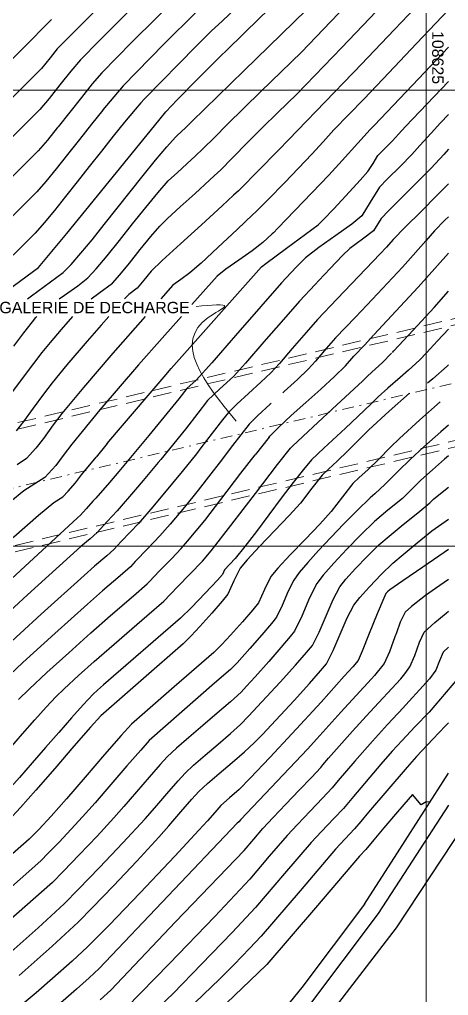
# Model space of a CAD drawing. Extents: x -427 to 62994, y 410 to 109394.
# Drawn here: x -127.1 to -103.6, y 491.2 to 544.7 of the extents above; entities that cross this region are included whole.
import ezdxf
from ezdxf.enums import TextEntityAlignment as Align

# ---------------------------------------------------------------- set-up
doc = ezdxf.new("R2010")
doc.units = 0
doc.header["$MEASUREMENT"] = 0
doc.linetypes.add('TRATTEGGIATA', pattern=[19.05, 12.7, -6.35])
doc.linetypes.add('TRATTOPUNTO2', pattern=[12.7, 6.35, -3.175, 0, -3.175])
for name, color, linetype in [('Bâti', 7, 'Continuous'), ('coordinate', 2, 'Continuous'), ('curve livello 1 m', 2, 'Continuous'), ('curve livello 1m', 2, 'Continuous'), ('curve livello 5 m', 7, 'Continuous'), ('curve livello 5m', 7, 'Continuous'), ('LIN010CO', 2, 'Continuous'), ('LIN018CO', 6, 'Continuous'), ('LIN025CO', 7, 'Continuous'), ('Per+Mod Surf', 7, 'Continuous'), ('Strade', 7, 'Continuous')]:
    doc.layers.add(name, color=color, linetype=linetype)
doc.styles.add('ARIAL', font='arial.ttf')

msp = doc.modelspace()

# ---------------------------------------------------------------- linework, layer by layer
at = {"layer": 'Bâti', "linetype": 'Continuous'}
for p, q in [((-106.312, 499.217), (-103.642, 503.395)), ((-103.642, 501.637), (-105.63, 498.568)), ((-108.234, 496.214), (-106.312, 499.217)), ((-105.63, 498.568), (-107.49, 495.696)), ((-108.234, 496.214), (-111.672, 491.635)), ((-107.49, 495.696), (-111.367, 490.549)), ((-111.672, 491.635), (-115.406, 487.092))]:
    msp.add_line(p, q, dxfattribs=at)
at = {"layer": 'coordinate', "linetype": 'Continuous', "lineweight": 0}
for p, q in [((-104.86, 572.436), (-104.86, 428.936)), ((-44.86, 540.823), (-242.36, 540.823)), ((-44.86, 515.823), (-242.36, 515.823))]:
    msp.add_line(p, q, dxfattribs=at)
at = {"layer": 'curve livello 1 m'}
for p, q in [((-112.183, 521.308), (-111.062, 522.362)), ((-113.466, 521.809), (-114.232, 520.836)), ((-122.329, 521.451), (-122.939, 520.714)), ((-115.47, 521.347), (-116.207, 520.381)), ((-119.548, 520.407), (-120.372, 519.422)), ((-121.7, 519.912), (-122.212, 519.317))]:
    msp.add_line(p, q, dxfattribs=at)
at = {"layer": 'curve livello 1 m', "flags": 128}
for points in [[(-122.583, 539.725), (-123.197, 538.953), (-123.851, 538.123), (-124.502, 537.297), (-125.126, 536.514), (-125.698, 535.817), (-126.194, 535.244), (-127.891, 533.552)], [(-120.486, 540.129), (-120.809, 539.756), (-121.383, 539.063), (-122.002, 538.294), (-122.651, 537.475), (-123.315, 536.632), (-123.976, 535.792), (-124.619, 534.982), (-125.228, 534.226), (-125.787, 533.553), (-126.28, 532.987), (-127.039, 532.231), (-127.495, 531.773)], [(-125.073, 538.748), (-125.609, 538.083), (-126.108, 537.501), (-128.743, 534.874)], [(-126.694, 529.391), (-126.477, 529.549), (-124.744, 530.821), (-124.311, 531.269), (-123.778, 531.883), (-123.166, 532.625), (-122.497, 533.459), (-121.793, 534.348), (-121.076, 535.254), (-120.368, 536.141), (-119.692, 536.973), (-119.068, 537.711), (-118.594, 538.237)], [(-124.969, 529.391), (-124.68, 529.59), (-123.951, 530.095), (-123.396, 530.535), (-123.396, 530.535), (-122.936, 531.026), (-122.343, 531.733), (-121.664, 532.58), (-120.944, 533.49), (-120.228, 534.389), (-119.561, 535.199), (-118.989, 535.844), (-118.989, 535.844), (-118.491, 536.313), (-117.724, 537.01), (-117.538, 537.182)], [(-123.217, 529.391), (-122.802, 529.694), (-122.048, 530.249), (-122.048, 530.249), (-121.646, 530.691), (-121.113, 531.346), (-120.522, 532.093), (-119.946, 532.808), (-119.459, 533.368), (-119.459, 533.368), (-119.031, 533.781), (-118.338, 534.416), (-117.524, 535.155), (-116.734, 535.877), (-116.475, 536.119)], [(-115.414, 535.058), (-116.04, 534.472), (-117.168, 533.442), (-118.329, 532.388), (-119.318, 531.481), (-119.928, 530.893), (-120.334, 530.4), (-120.7, 529.963), (-121.156, 529.629), (-121.379, 529.391)], [(-113.293, 532.937), (-113.805, 532.465), (-114.393, 532.022), (-115.132, 531.501), (-115.834, 531.004), (-116.311, 530.633), (-117.698, 529.068)], [(-122.329, 521.451), (-121.824, 522.06), (-119.224, 525.114), (-119.224, 525.114), (-118.824, 525.565), (-113.888, 531.136), (-113.638, 531.319), (-112.511, 532.154)], [(-111.728, 531.371), (-111.98, 531.114), (-112.786, 530.251), (-113.923, 528.97), (-115.312, 527.372), (-116.607, 525.884), (-117.466, 524.933), (-117.969, 524.464), (-118.403, 523.902), (-120.047, 521.889), (-121.7, 519.912)], [(-110.741, 530.385), (-110.945, 530.168), (-111.798, 529.246), (-112.678, 528.255), (-113.753, 527.018), (-114.757, 525.865), (-115.421, 525.129), (-116.161, 524.442), (-116.833, 523.813), (-117.373, 523.117), (-118.051, 522.236), (-119.4, 520.584), (-119.548, 520.407)], [(-132.413, 520.277), (-132.139, 520.518), (-131.811, 520.79), (-131.811, 520.79), (-131.104, 521.259), (-130.212, 521.79), (-129.353, 522.303), (-128.744, 522.722), (-128.744, 522.722), (-128.407, 523.092), (-128.017, 523.594), (-127.496, 524.298), (-126.918, 525.085), (-126.36, 525.841), (-125.897, 526.447), (-125.897, 526.447), (-125.446, 526.991), (-124.834, 527.709), (-124.834, 527.709), (-124.212, 528.421)], [(-118.271, 528.421), (-119.33, 527.226), (-120.626, 525.763), (-122.73, 523.293), (-124.28, 521.422), (-124.739, 520.806), (-125.158, 520.248), (-125.76, 519.587), (-126.305, 519.241), (-126.898, 518.87), (-127.607, 518.282)], [(-127.445, 526.783), (-126.895, 527.524), (-126.436, 528.122), (-126.436, 528.122), (-126.236, 528.358), (-126.181, 528.421)], [(-122.244, 528.421), (-122.672, 527.934), (-123.431, 527.061), (-124.54, 525.758), (-125.358, 524.772), (-125.825, 524.156), (-126.386, 523.394), (-126.924, 522.664), (-127.324, 522.144)], [(-108.735, 528.379), (-109.821, 527.237), (-110.334, 526.656), (-110.926, 525.975), (-111.332, 525.521), (-111.91, 524.963), (-112.639, 524.297), (-112.712, 524.231)], [(-113.466, 521.809), (-113.425, 521.859), (-113.425, 521.859), (-112.937, 522.349), (-112.251, 522.985), (-111.456, 523.704), (-110.638, 524.441), (-109.887, 525.133), (-109.288, 525.716), (-109.288, 525.716), (-108.833, 526.233), (-108.226, 526.871), (-107.744, 527.388)], [(-111.062, 522.362), (-109.748, 523.575), (-108.353, 524.878), (-108.353, 524.878), (-108.076, 525.15), (-107.638, 525.539), (-107.25, 525.887), (-107.25, 525.887), (-106.757, 526.401)], [(-105.835, 525.478), (-106.287, 525.08), (-106.955, 524.494), (-107.492, 524.009), (-107.853, 523.655), (-108.254, 523.259), (-109.282, 522.3), (-110.477, 521.197), (-111.153, 520.557), (-111.588, 520.038), (-112.151, 519.314), (-112.797, 518.458), (-113.482, 517.54), (-114.162, 516.636), (-114.791, 515.817), (-115.327, 515.155), (-115.906, 514.534), (-116.022, 514.283), (-116.289, 513.973), (-116.972, 513.246), (-117.725, 512.472), (-118.322, 511.883), (-122.532, 508.226), (-122.862, 507.939), (-123.104, 507.716), (-123.66, 507.128), (-124.298, 506.418), (-124.992, 505.626), (-125.713, 504.793), (-126.437, 503.957), (-127.134, 503.16), (-127.78, 502.441)], [(-104.096, 523.739), (-105.205, 522.75), (-106.325, 521.726), (-106.816, 521.247), (-107.483, 520.585), (-108.058, 520.021), (-108.526, 519.587), (-108.881, 519.254), (-109.445, 518.529), (-110.066, 517.721), (-110.684, 517.038), (-111.484, 516.199), (-112.307, 515.345), (-112.993, 514.618), (-113.381, 514.16), (-113.713, 513.452), (-114.051, 512.724), (-114.354, 512.343), (-114.92, 511.686), (-115.578, 510.951), (-116.061, 510.442), (-116.499, 510.004), (-118.676, 508.113), (-121.008, 506.068), (-121.576, 505.444), (-122.478, 504.406), (-123.535, 503.177), (-124.569, 501.98), (-125.404, 501.038), (-126.085, 500.309), (-126.617, 499.763), (-127.826, 498.697)], [(-113.36, 523.648), (-113.403, 523.609), (-114.083, 522.985), (-114.561, 522.51), (-115.02, 521.936), (-115.47, 521.347)], [(-103.642, 522.465), (-104.066, 522.096), (-104.983, 521.278), (-105.741, 520.584), (-106.379, 519.961), (-107.116, 519.225), (-107.67, 518.688), (-107.931, 518.471), (-108.637, 517.789), (-109.369, 517.054), (-110.088, 516.306), (-110.76, 515.585), (-111.347, 514.929), (-111.812, 514.379), (-112.119, 513.973), (-112.427, 513.358), (-112.749, 512.584), (-113.065, 511.945), (-113.342, 511.588), (-113.862, 510.973), (-114.522, 510.217), (-115.223, 509.439), (-115.587, 509.064), (-116.45, 508.315), (-120.029, 505.176), (-120.502, 504.657), (-121.253, 503.792), (-122.134, 502.769), (-122.995, 501.772), (-123.691, 500.987), (-124.314, 500.312), (-124.975, 499.611), (-125.565, 498.998), (-125.977, 498.583), (-128.259, 496.573)], [(-127.66, 504.749), (-126.972, 505.546), (-126.302, 506.315), (-125.683, 507.008), (-125.149, 507.575), (-125.149, 507.575), (-124.687, 508.015), (-123.908, 508.732), (-123.045, 509.512), (-123.045, 509.512), (-120.173, 512.006), (-119.233, 512.823), (-118.479, 513.598), (-117.114, 515.01), (-116.643, 515.574), (-115.556, 516.969), (-114.22, 518.722), (-113.006, 520.31), (-112.289, 521.208), (-112.289, 521.208), (-112.183, 521.308)], [(-161.752, 488.918), (-155.948, 492.437), (-152.562, 494.506), (-143.592, 501.097), (-143.286, 501.329), (-143.172, 501.447), (-137.006, 507.42), (-135.286, 509.123), (-133.244, 511.043), (-131.165, 512.971), (-129.188, 514.78), (-127.452, 516.344), (-126.096, 517.536), (-125.26, 518.23), (-125.26, 518.23), (-124.765, 518.541), (-124.472, 518.843), (-124.075, 519.3), (-124.075, 519.3), (-123.741, 519.747), (-122.939, 520.714)], [(-103.642, 520.783), (-103.861, 520.599), (-104.522, 520.02), (-105.158, 519.443), (-105.687, 518.921), (-106.167, 518.45), (-106.961, 517.794), (-107.693, 517.185), (-108.447, 516.45), (-109.216, 515.661), (-109.925, 514.9), (-110.497, 514.248), (-110.857, 513.787), (-111.255, 512.992), (-111.671, 511.992), (-112.079, 511.166), (-112.313, 510.875), (-112.817, 510.284), (-113.49, 509.508), (-114.231, 508.666), (-114.702, 508.151), (-115.002, 507.834), (-115.585, 507.301), (-116.31, 506.673), (-117.098, 506.002), (-117.87, 505.345), (-118.547, 504.754), (-119.051, 504.285), (-119.429, 503.869), (-120.029, 503.178), (-120.733, 502.36), (-121.421, 501.564), (-121.977, 500.936), (-122.894, 499.944), (-123.865, 498.914), (-124.732, 498.012), (-125.338, 497.403), (-128.691, 494.449)], [(-127.195, 507.435), (-126.615, 507.991), (-125.636, 508.899), (-124.445, 509.987), (-123.228, 511.084), (-123.228, 511.084), (-122.146, 512.025), (-120.886, 513.108), (-120.144, 513.762), (-120.144, 513.762), (-120.042, 513.879), (-119.471, 514.473), (-118.795, 515.161), (-118.283, 515.698), (-118.283, 515.698), (-117.937, 516.099), (-117.46, 516.67), (-116.995, 517.239), (-116.995, 517.239), (-116.104, 518.383), (-115.008, 519.821), (-114.232, 520.836)], [(-116.207, 520.381), (-116.652, 519.798), (-117.347, 518.905), (-118.107, 517.975), (-118.886, 517.042), (-119.452, 516.387), (-120.106, 515.709), (-120.81, 514.982), (-121.056, 514.702), (-121.622, 514.202), (-122.584, 513.375), (-123.41, 512.657), (-125.199, 511.044), (-126.949, 509.445), (-128.387, 508.111)], [(-120.372, 519.422), (-120.785, 518.927), (-121.79, 517.763), (-122.346, 517.189), (-122.879, 516.581), (-123.271, 516.238), (-123.776, 515.802), (-126.708, 513.159), (-129.576, 510.539)], [(-122.212, 519.317), (-122.959, 518.452), (-123.114, 518.292), (-123.481, 517.871), (-123.79, 517.521), (-123.958, 517.374), (-131.673, 510.277), (-135.172, 507.098), (-135.336, 506.936), (-136.158, 506.14), (-142.358, 500.303), (-142.75, 499.963), (-146.65, 497.095), (-151.479, 493.559), (-152.061, 493.15), (-152.497, 492.853), (-156.17, 490.621)], [(-127.923, 493.297), (-126.111, 494.914), (-124.699, 496.223), (-124.699, 496.223), (-123.899, 497.027), (-122.754, 498.217), (-121.473, 499.576), (-120.264, 500.885), (-120.264, 500.885), (-119.724, 501.497), (-119.064, 502.263), (-118.455, 502.968), (-118.072, 503.393), (-118.072, 503.393), (-117.602, 503.827), (-116.962, 504.38), (-116.253, 504.982), (-115.579, 505.563), (-115.04, 506.052), (-115.04, 506.052), (-114.595, 506.513), (-113.866, 507.289), (-113.866, 507.289), (-112.865, 508.377), (-112.027, 509.302), (-112.027, 509.302), (-111.414, 510.004), (-111.094, 510.387), (-111.094, 510.387), (-110.72, 511.108), (-110.337, 512.015), (-109.958, 512.911), (-109.594, 513.6), (-109.594, 513.6), (-109.266, 514.012), (-108.733, 514.605), (-108.096, 515.269), (-107.455, 515.898), (-107.455, 515.898), (-106.893, 516.383), (-106.116, 517.013), (-105.311, 517.664), (-104.665, 518.212), (-104.665, 518.212), (-104.574, 518.302), (-104.457, 518.406), (-104.076, 518.716), (-103.642, 519.068)], [(-103.642, 515.642), (-103.869, 515.483), (-105.047, 514.68), (-106.144, 513.931), (-106.846, 513.435), (-106.978, 513.325), (-107.07, 513.226), (-107.186, 512.977), (-107.543, 512.121), (-107.977, 511.042), (-108.366, 510.079), (-108.589, 509.571), (-108.873, 509.214), (-109.359, 508.703), (-110.621, 507.288), (-112.195, 505.566), (-113.429, 504.248), (-114.511, 503.108), (-115.115, 502.486), (-115.633, 502.034), (-116.115, 501.61), (-116.441, 501.238), (-116.837, 500.784), (-117.322, 500.259)], [(-103.642, 513.993), (-104.347, 513.511), (-104.903, 513.12), (-105.666, 512.524), (-106.011, 512.211), (-106.283, 511.657), (-106.494, 511.087)], [(-126.235, 491.346), (-126.443, 491.165), (-127.424, 490.343), (-128.188, 489.732), (-129.008, 489.095), (-129.03, 489.078)]]:
    msp.add_lwpolyline(points, dxfattribs=at)
at = {"layer": 'curve livello 1m'}
for p, q in [((-107.856, 508.567), (-109.533, 506.738)), ((-107.956, 506.738), (-106.26, 508.567)), ((-104.688, 508.567), (-106.335, 506.738))]:
    msp.add_line(p, q, dxfattribs=at)
at = {"layer": 'curve livello 1m', "flags": 128}
for points in [[(-103.642, 563.519), (-105.732, 560.97), (-107.145, 559.275), (-110.055, 555.732), (-110.483, 555.288), (-111.162, 554.61), (-111.964, 553.822), (-112.764, 553.052), (-113.485, 552.387), (-114.437, 551.522), (-115.246, 550.777), (-115.962, 550.088), (-116.674, 549.401), (-116.674, 549.401), (-117.486, 548.655), (-118.441, 547.789), (-119.154, 547.131), (-122.758, 543.547), (-123.807, 542.481), (-124.322, 541.867), (-124.924, 541.106), (-125.522, 540.353), (-126.022, 539.757), (-127.774, 538.011)], [(-103.642, 561.312), (-103.789, 561.133), (-106.168, 558.279), (-108.31, 555.671), (-108.954, 555.003), (-109.975, 553.983), (-111.182, 552.799), (-112.385, 551.64), (-112.931, 551.136), (-113.653, 550.48), (-114.266, 549.916), (-114.961, 549.249), (-115.774, 548.46), (-116.465, 547.798), (-117.069, 547.243), (-117.78, 546.597), (-118.311, 546.108), (-120.994, 543.44), (-122.638, 541.77), (-123.152, 541.165), (-123.75, 540.423), (-124.388, 539.615), (-125.022, 538.812), (-125.073, 538.748)], [(-103.642, 559.142), (-105.191, 557.284), (-106.566, 555.61), (-107.425, 554.718), (-108.788, 553.355), (-110.4, 551.775), (-112.006, 550.228), (-112.62, 549.664), (-113.286, 549.054), (-114.225, 548.154), (-115.323, 547.088), (-116.255, 546.194), (-116.888, 545.615), (-117.467, 545.085), (-119.229, 543.333), (-121.468, 541.058), (-121.981, 540.461), (-122.566, 539.746), (-122.583, 539.725)], [(-103.642, 556.975), (-104.213, 556.289), (-104.821, 555.549), (-105.896, 554.433), (-107.601, 552.728), (-109.618, 550.751), (-111.627, 548.816), (-112.307, 548.193), (-113.489, 547.059), (-114.872, 545.717), (-116.046, 544.591), (-116.624, 544.062), (-117.464, 543.226), (-120.298, 540.347), (-120.486, 540.129)], [(-118.594, 538.237), (-118.519, 538.32), (-118.519, 538.32), (-118.03, 538.772), (-117.699, 539.107), (-114.843, 541.884), (-111.427, 545.214), (-110.678, 545.989), (-109.304, 547.437), (-107.661, 549.07), (-105.622, 551.056), (-103.689, 552.942), (-103.642, 552.99)], [(-117.538, 537.182), (-117.07, 537.616), (-117.07, 537.616), (-116.466, 538.229), (-115.771, 538.934), (-115.771, 538.934), (-113.914, 540.741), (-111.692, 542.906), (-110.08, 544.573), (-107.124, 547.69), (-105.785, 549.02), (-104.125, 550.638), (-103.642, 551.109)], [(-116.475, 536.119), (-116.11, 536.461), (-116.11, 536.461), (-115.489, 537.087), (-114.605, 537.99), (-113.844, 538.762), (-113.844, 538.762), (-112.985, 539.597), (-111.957, 540.599), (-109.481, 543.157), (-104.943, 547.943), (-103.909, 548.97), (-103.642, 549.231)], [(-103.642, 547.269), (-107.328, 543.38)], [(-125.384, 544.69), (-126.971, 543.079)], [(-126.971, 543.079), (-127.391, 542.657), (-128.718, 541.348), (-130.04, 540.044), (-130.428, 539.655)], [(-107.328, 543.38), (-108.784, 541.845)], [(-103.642, 543.174), (-105.286, 541.44)], [(-108.784, 541.845), (-108.883, 541.741), (-111.908, 538.615), (-112.055, 538.453), (-112.237, 538.263), (-113.958, 536.502), (-115.151, 535.306), (-115.414, 535.058)], [(-105.286, 541.44), (-107.686, 538.909), (-107.93, 538.656), (-108.614, 537.909), (-109.466, 536.966), (-110.197, 536.166), (-112.981, 533.249), (-113.231, 532.995), (-113.293, 532.937)], [(-112.511, 532.154), (-110.779, 533.438), (-110.488, 533.732), (-109.928, 534.319), (-109.267, 535.022), (-109.267, 535.022), (-108.479, 535.877), (-108.052, 536.357), (-108.052, 536.357), (-107.775, 536.805), (-107.507, 537.236), (-107.507, 537.236), (-107.162, 537.587), (-106.71, 538.042), (-106.71, 538.042), (-106.372, 538.412), (-105.996, 538.826), (-105.996, 538.826), (-103.642, 541.297)], [(-103.642, 539.48), (-104.073, 539.027), (-104.597, 538.454), (-105.206, 537.781), (-105.654, 537.293), (-106.277, 536.661), (-107.004, 535.936), (-107.418, 535.508), (-107.923, 534.684), (-108.391, 533.939), (-108.942, 533.482), (-109.811, 532.862), (-110.739, 532.205), (-111.466, 531.638), (-111.728, 531.371)], [(-103.642, 537.589), (-103.904, 537.299), (-104.598, 536.543), (-105.281, 535.847), (-106.145, 534.984), (-106.918, 534.21), (-107.328, 533.779), (-107.741, 533.115), (-108.342, 532.659), (-109.043, 532.14), (-109.439, 531.75), (-110.116, 531.047), (-110.741, 530.385)], [(-103.642, 533.877), (-103.834, 533.685), (-104.404, 533.102), (-104.886, 532.564), (-105.572, 531.784), (-106.164, 531.118), (-107.801, 529.36), (-108.735, 528.379)], [(-107.724, 527.409), (-105.296, 530.017), (-104.236, 531.21), (-103.642, 531.886)], [(-106.716, 526.443), (-106.628, 526.535), (-105.583, 527.657), (-104.428, 528.917), (-104.428, 528.917), (-103.642, 529.803)], [(-103.642, 527.728), (-104.238, 527.077), (-104.852, 526.418), (-105.217, 526.037), (-105.653, 525.638), (-105.835, 525.478)], [(-104.384, 511.646), (-103.774, 512.155), (-103.642, 512.258)], [(-106.26, 508.567), (-106.041, 508.83), (-105.754, 509.217), (-105.754, 509.217), (-105.486, 509.834), (-105.22, 510.575), (-104.972, 511.114), (-104.972, 511.114), (-104.384, 511.646)], [(-106.494, 511.087), (-106.575, 510.867), (-106.874, 510.045), (-107.171, 509.394), (-107.685, 508.747), (-107.856, 508.567)], [(-103.642, 510.298), (-103.934, 510.017), (-104.129, 509.551), (-104.336, 509.04), (-104.688, 508.567)], [(-109.533, 506.738), (-110.849, 505.262), (-111.359, 504.704), (-115.009, 500.856), (-115.13, 500.727), (-115.138, 500.718), (-115.147, 500.707), (-115.21, 500.642), (-122.781, 492.683), (-123.326, 492.178), (-124.025, 491.554), (-124.756, 490.92), (-125.396, 490.384), (-126.245, 489.703), (-127.16, 488.987), (-128.074, 488.288), (-128.923, 487.654), (-129.64, 487.135), (-130.159, 486.783), (-130.905, 486.39), (-131.516, 486.064)], [(-122.725, 490.973), (-122.142, 491.503), (-122.142, 491.503), (-118.589, 495.237), (-114.835, 499.147), (-114.297, 499.775), (-113.806, 500.349), (-113.243, 500.957), (-112.545, 501.688), (-111.812, 502.451), (-111.143, 503.154), (-110.636, 503.705), (-110.636, 503.705), (-110.523, 503.842), (-110.211, 504.207), (-108.895, 505.696), (-107.956, 506.738)], [(-106.335, 506.738), (-106.411, 506.659), (-106.979, 506.061), (-107.806, 505.143), (-108.776, 504.046), (-109.687, 502.98), (-110.018, 502.58), (-110.533, 502.024), (-111.216, 501.311), (-111.915, 500.58), (-112.482, 499.972), (-113.456, 498.833), (-114.522, 497.586), (-116.434, 495.539), (-118.937, 492.932), (-121.28, 490.549)], [(-103.642, 506.147), (-103.807, 505.986), (-104.505, 505.252), (-105.392, 504.3), (-105.906, 503.723), (-108.016, 501.256), (-108.441, 500.741), (-108.781, 500.331), (-109.293, 499.788), (-109.834, 499.216), (-111.774, 496.948), (-113.897, 494.465), (-114.542, 493.775), (-115.387, 492.895), (-116.177, 492.092), (-119.719, 488.695)], [(-104.661, 501.8), (-104.863, 501.826), (-105.135, 501.654), (-105.616, 502.223), (-105.857, 501.952), (-106.436, 501.275), (-107.18, 500.394), (-107.726, 499.733), (-108.163, 499.206), (-108.51, 498.839), (-110.933, 496.005), (-113.585, 492.905), (-113.625, 492.863), (-118.841, 487.861)], [(-117.322, 500.259), (-118.632, 498.84), (-120.534, 496.823), (-122.233, 495.056), (-123.42, 493.863), (-124.254, 493.09), (-125.324, 492.135), (-126.235, 491.346)]]:
    msp.add_lwpolyline(points, dxfattribs=at)
at = {"layer": 'curve livello 5 m'}
msp.add_line((-117.45, 520.891), (-118.235, 519.914), dxfattribs=at)
at = {"layer": 'curve livello 5 m', "flags": 128}
for points in [[(-130.846, 527.619), (-126.37, 530.903), (-126.092, 531.107), (-124.552, 532.963), (-119.515, 539.159)], [(-114.352, 533.996), (-115.21, 533.177), (-116.267, 532.19), (-117.193, 531.345), (-117.818, 530.8), (-117.818, 530.8), (-118.303, 530.448), (-118.733, 530.131), (-118.733, 530.131), (-119.389, 529.391)], [(-109.731, 529.375), (-110.81, 528.242), (-111.433, 527.539), (-112.195, 526.663), (-112.906, 525.847), (-113.377, 525.325), (-113.377, 525.325), (-113.916, 524.809), (-114.593, 524.196), (-115.242, 523.607), (-115.697, 523.161), (-115.697, 523.161), (-116.027, 522.749), (-116.585, 522.018), (-117.2, 521.212), (-117.45, 520.891)], [(-120.248, 528.421), (-122.029, 526.412), (-123.635, 524.526), (-124.819, 523.097), (-124.819, 523.097), (-125.289, 522.473), (-125.829, 521.738), (-126.241, 521.196), (-126.241, 521.196), (-126.755, 520.632), (-127.265, 520.293)], [(-105.775, 524.209), (-106.884, 523.22), (-108.004, 522.196), (-108.495, 521.717), (-109.162, 521.055), (-109.737, 520.491), (-110.205, 520.057), (-110.56, 519.724), (-111.124, 518.999), (-111.745, 518.19), (-112.363, 517.508), (-113.163, 516.669), (-113.986, 515.815), (-114.672, 515.088), (-115.06, 514.63), (-115.392, 513.922), (-115.73, 513.194), (-116.033, 512.812), (-116.599, 512.155), (-117.257, 511.42), (-117.739, 510.912), (-118.178, 510.473), (-120.355, 508.583), (-122.687, 506.537), (-123.255, 505.914), (-124.156, 504.876), (-125.213, 503.647), (-126.248, 502.45), (-127.083, 501.508), (-127.764, 500.778)], [(-118.235, 519.914), (-118.754, 519.279), (-119.836, 517.985), (-120.621, 517.075), (-120.621, 517.075), (-121.082, 516.598), (-121.578, 516.085), (-121.578, 516.085), (-121.967, 515.641), (-122.358, 515.296), (-123.023, 514.725), (-123.593, 514.229), (-123.593, 514.229), (-125.954, 512.102), (-128.263, 509.992)], [(-127.159, 492.295), (-125.347, 493.911), (-123.935, 495.221), (-123.935, 495.221), (-123.135, 496.024), (-121.99, 497.215), (-120.709, 498.574), (-119.5, 499.883), (-119.5, 499.883), (-118.961, 500.495), (-118.3, 501.261), (-117.692, 501.966), (-117.308, 502.391), (-117.308, 502.391), (-116.838, 502.825), (-116.198, 503.378), (-115.489, 503.98), (-114.815, 504.561), (-114.276, 505.049), (-114.276, 505.049), (-113.832, 505.511), (-113.102, 506.287), (-113.102, 506.287), (-112.101, 507.375), (-111.263, 508.3), (-111.263, 508.3), (-110.65, 509.002), (-110.33, 509.384), (-110.33, 509.384), (-109.956, 510.106), (-109.573, 511.013), (-109.194, 511.909), (-108.831, 512.598), (-108.831, 512.598), (-108.502, 513.01), (-107.969, 513.602), (-107.332, 514.267), (-106.691, 514.896), (-106.691, 514.896), (-106.129, 515.381), (-105.352, 516.011), (-104.547, 516.662), (-103.642, 517.307)]]:
    msp.add_lwpolyline(points, dxfattribs=at)
at = {"layer": 'curve livello 5m'}
msp.add_line((-103.138, 508.567), (-104.695, 506.738), dxfattribs=at)
at = {"layer": 'curve livello 5m', "flags": 128}
for points in [[(-103.642, 565.725), (-103.679, 565.678), (-103.678, 565.648), (-103.69, 565.635), (-103.716, 565.61), (-104.17, 565.081), (-107.675, 560.807), (-108.123, 560.27), (-111.8, 555.794), (-112.349, 555.237), (-113.143, 554.464), (-113.143, 554.464), (-114.038, 553.638), (-115.22, 552.563), (-116.226, 551.639), (-116.226, 551.639), (-116.884, 551.005), (-117.903, 550.068), (-119.102, 548.98), (-119.998, 548.155), (-119.998, 548.155), (-125.07, 543.079)], [(-119.515, 539.159), (-119.128, 539.635), (-118.509, 540.282), (-117.406, 541.403), (-116.15, 542.661), (-115.773, 543.028), (-113.991, 544.765), (-111.327, 547.331), (-111.247, 547.404), (-108.186, 550.433), (-103.642, 554.908)], [(-103.642, 545.222), (-105.387, 543.38)], [(-125.07, 543.079), (-125.46, 542.598), (-125.935, 542.014), (-125.935, 542.014), (-129.118, 538.843)], [(-105.387, 543.38), (-107.227, 541.44)], [(-107.227, 541.44), (-108.284, 540.325), (-109.919, 538.636), (-110.508, 537.989), (-111.126, 537.309), (-111.126, 537.309), (-112.609, 535.756), (-112.609, 535.756), (-113.543, 534.8), (-114.191, 534.15), (-114.191, 534.15), (-114.352, 533.996)], [(-103.642, 535.691), (-104.261, 535.058), (-105.146, 534.172), (-106.009, 533.307), (-106.664, 532.634), (-106.664, 532.634), (-107.033, 532.218), (-107.376, 531.849), (-109.731, 529.375)], [(-103.642, 525.766), (-103.72, 525.693), (-104.499, 525.005), (-104.785, 524.754)], [(-104.695, 506.738), (-105.483, 505.92), (-106.185, 505.181), (-106.185, 505.181), (-106.717, 504.59), (-107.341, 503.884), (-107.341, 503.884), (-108.852, 502.118), (-108.852, 502.118), (-109.4, 501.455), (-109.922, 500.896), (-110.592, 500.197), (-111.158, 499.594), (-111.158, 499.594), (-112.615, 497.89), (-114.21, 496.026), (-115.488, 494.657), (-117.162, 492.914), (-118.729, 491.32), (-120.597, 489.529)]]:
    msp.add_lwpolyline(points, dxfattribs=at)
at = {"layer": 'LIN010CO', "linetype": 'TRATTOPUNTO2', "lineweight": 0, "ltscale": 0.1, "flags": 128}
msp.add_lwpolyline([(-44.86, 538.71), (-212.819, 498.676)], dxfattribs=at)
at = {"layer": 'LIN018CO', "lineweight": 0}
msp.add_spline([(-117.465, 528.962), (-115.906, 528.962), (-116.806, 528.363), (-115.28, 522.677)], degree=3, dxfattribs=at)
at = {"layer": 'LIN025CO', "linetype": 'TRATTEGGIATA', "lineweight": 0, "ltscale": 0.08}
for p, q in [((-47.672, 541.56), (-162.128, 514.279)), ((-47.672, 541.206), (-188.115, 507.73)), ((-44.86, 535.543), (-198.721, 498.87)), ((-44.86, 535.189), (-160.539, 507.616))]:
    msp.add_line(p, q, dxfattribs=at)
at = {"layer": 'Per+Mod Surf', "linetype": 'Continuous'}
msp.add_line((-106.312, 499.217), (-103.642, 503.395), dxfattribs=at)
at = {"layer": 'Strade', "linetype": 'Continuous', "flags": 128}
msp.add_lwpolyline([(-179.795, 433.916), (-175.901, 436.859), (-169.491, 441.703), (-160.255, 448.154), (-152.695, 453.434), (-145.437, 458.461), (-141.084, 461.47), (-133.874, 466.636), (-126.094, 473.057), (-119.041, 479.848), (-112.2, 487.484), (-106.494, 494.905), (-102.772, 500.556)], dxfattribs=at)

# ---------------------------------------------------------------- texts
at = {"layer": 'coordinate', "color": 1, "style": 'ARIAL'}
msp.add_text('108625', height=0.625, rotation=270, dxfattribs=at).set_placement((-104.534, 541.148), align=Align.RIGHT)
msp.add_text('GALERIE DE DECHARGE', height=0.625, dxfattribs=at).set_placement((-117.813, 528.593), align=Align.RIGHT)

doc.saveas('drawing.dxf')
